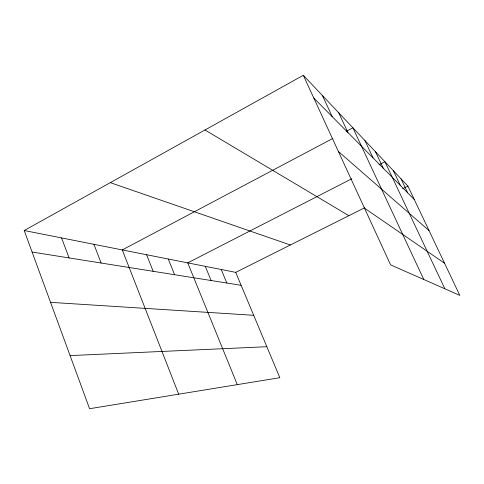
<?xml version="1.0" encoding="UTF-8"?>
<svg xmlns="http://www.w3.org/2000/svg" width="484" height="484" viewBox="0 0 484 484"><rect width="100%" height="100%" fill="white"/><g stroke="black" fill="none" stroke-linecap="round" stroke-linejoin="round"><path stroke-width="0.73" d="M24.2 230.523L235.72 272.365L279.819 377.701L89.576 408.714L24.2 230.523L303.317 75.286L407.921 186.11L459.8 295.373L390.6 264.881L303.317 75.286M332.901 138.4L122.283 249.925L178.693 394.188M346.229 131.345L352.896 127.812L423.784 279.504M351.856 178.723L187.732 262.873L237.287 384.635M378.984 164.814L384.937 161.759L444.856 288.791M235.72 272.365L364.815 207.703M402.621 188.766L407.921 186.11M70.089 355.595L266.847 346.713M50.554 302.343L253.695 315.302M32.095 252.043L241.135 285.3M110.285 182.643L290.364 244.995M204.98 129.978L348.867 215.689M364.488 208.162L444.524 263.199M338.395 151.474L429.048 230.608M313.814 98.083L414.28 199.511M401.018 178.796L407.667 192.832M393.395 170.719L400.365 185.457M375.499 151.758L383.201 168.129M364.894 140.523L373.025 157.857M338.77 112.845L347.923 132.519M322.435 95.536L332.212 116.656M221.212 269.491L226.827 283.025M205.289 266.345L211.121 280.526M168.275 259.019L174.585 274.712M146.591 254.735L153.168 271.306M93.944 244.317L101.126 263.024M61.559 237.91L69.091 257.93"/></g></svg>
